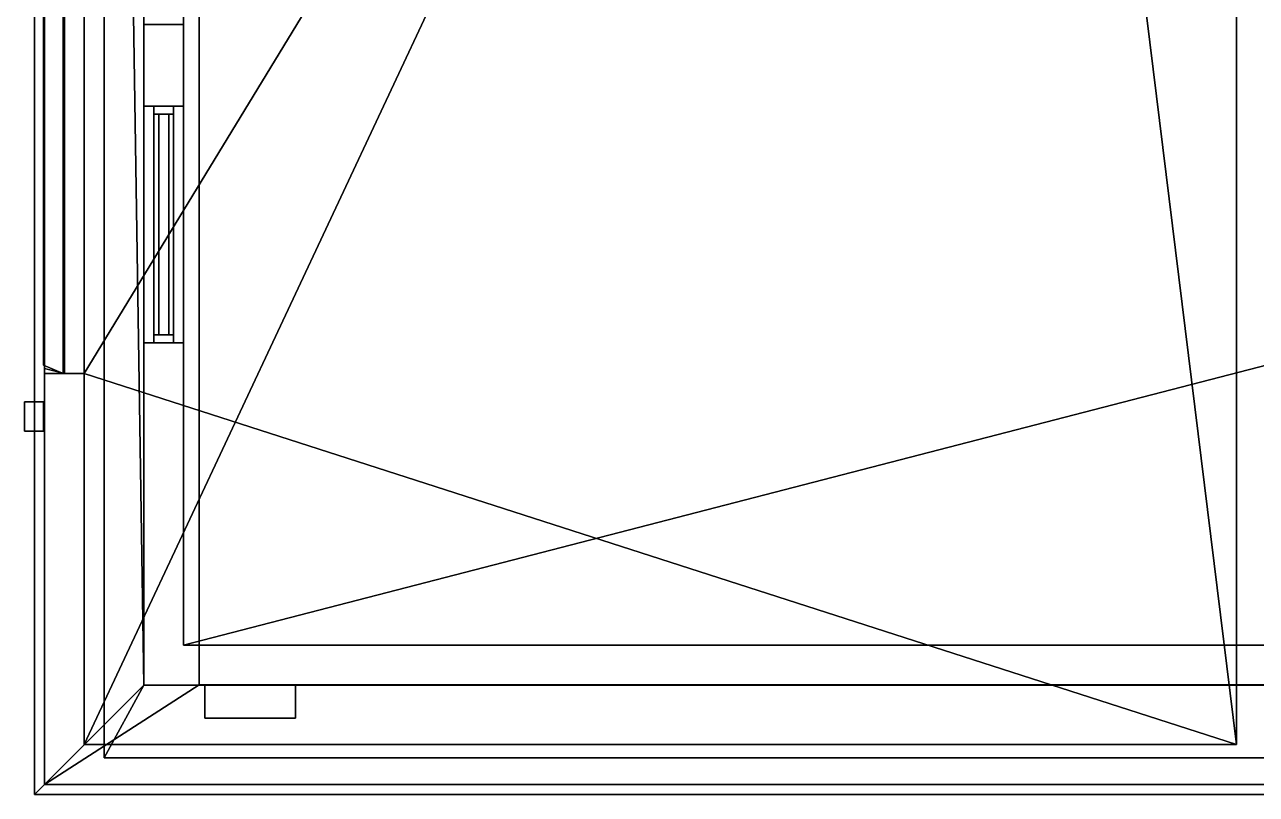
# Model space of a CAD drawing. Extents: x -7.1 to 5.5, y -11 to 12.
# Drawn here: x -7.11 to -0.91, y -11.05 to -7.18 of the extents above; entities that cross this region are included whole.
import ezdxf

# ---------------------------------------------------------------- set-up
doc = ezdxf.new("R2010")
doc.units = 0

msp = doc.modelspace()

# ---------------------------------------------------------------- linework, layer by layer
for points in [[(-6.71, 10.1, 0.0953), (-6.71, 7.2, -0.0047), (-6.71, -10.8667, -0.0047), (-6.71, -10.8667, 0.0953)], [(-6.51, 9.9, 0.0953), (-6.71, 10.1, 0.0953), (-6.71, -10.8667, 0.0953), (-6.51, -10.5, 0.0953)], [(-6.51, -10.5, 3.2953), (-6.76, 5.7, 3.2953), (-6.76, 7.7, 3.2953), (-6.51, 9.9, 3.2953)], [(-6.51, -3.1784, 0.9173), (-6.51, -1.9882, 0.9173), (-6.51, 9.9, 0.0953), (-6.51, -10.5, 0.0953)], [(-6.51, -3.1784, 2.2732), (-6.51, -10.5, 3.2953), (-6.51, 9.9, 3.2953), (-6.51, -1.9882, 2.2732)], [(-7.06, 5.75, 40.7698), (-7.06, -11.05, 40.7698), (-7.06, -11.05, 40.9), (-7.06, 5.75, 40.9)], [(-7.01, -11, 40.7698), (-7.06, -11.05, 40.7698), (-7.06, 5.75, 40.7698), (-7.01, 5.7, 40.7698)], [(-7.01, 5.7, 40.9), (-7.06, 5.75, 40.9), (-7.06, -11.05, 40.9), (-7.01, -11, 40.9)], [(-6.51, -10.5, 3.2953), (-7.01, -11, 3.2953), (-7.01, 5.7, 3.2953), (-6.76, 5.7, 3.2953)], [(-7.01, -11, 3.2953), (-7.01, -11, 3.4953), (-7.01, 5.7, 3.4953), (-7.01, 5.7, 3.2953)], [(-7.01, -11, 41.0262), (-6.2318, -10.4986, 41.0262), (-6.2318, 5.1986, 41.0262), (-7.01, 5.7, 41.0262)], [(-7.01, -11, 39.4953), (-7.01, -11, 41.0262), (-7.01, 5.7, 41.0262), (-7.01, 5.7, 39.4953)], [(-6.2318, -10.4986, 41.4762), (4.6118, -10.4986, 41.4762), (4.6118, 5.1986, 41.4762), (-6.2318, 5.1986, 41.4762)], [(-6.2318, -10.4986, 41.0262), (-6.2318, -10.4986, 41.4762), (-6.2318, 5.1986, 41.4762), (-6.2318, 5.1986, 41.0262)], [(-6.31, -10.3, 3.0953), (-6.31, -7.1784, 2.2732), (-6.31, -5.9882, 2.2732), (-6.31, 0, 3.0953)], [(-6.31, -10.3, 0.0953), (-6.31, 0, 0.0953), (-6.31, -5.9882, 0.9173), (-6.31, -7.1784, 0.9173)], [(-6.31, -10.3, 3.0953), (-6.31, 0, 3.0953), (-0.51, 0, 3.0953), (-0.51, -10.3, 3.0953)], [(-6.31, -10.3, 0.0953), (-0.51, -8.8, 0.0953), (-0.51, -6.8, 0.0953), (-6.31, 0, 0.0953)], [(-6.81, -5.3667, 6.8953), (-1.01, -2.7, 6.8953), (-1.01, -10.8, 6.8953), (-6.81, -8.9333, 6.8953)], [(-6.81, -8.9333, 3.4953), (-3.01, -2.7, 3.4953), (-6.81, -5.3667, 3.4953)], [(-6.81, -10.8, 3.4953), (-3.01, -2.7, 3.4953), (-6.81, -8.9333, 3.4953)], [(-3.01, -2.7, 3.4953), (-6.81, -10.8, 3.4953), (-1.01, -10.8, 3.4953), (-2.01, -2.7, 3.4953)], [(-6.81, -5.3667, 10.4953), (-1.01, -2.7, 10.4953), (-1.01, -10.8, 10.4953), (-6.81, -8.9333, 10.4953)], [(-6.81, -8.9333, 7.0953), (-3.01, -2.7, 7.0953), (-6.81, -5.3667, 7.0953)], [(-6.81, -10.8, 7.0953), (-3.01, -2.7, 7.0953), (-6.81, -8.9333, 7.0953)], [(-3.01, -2.7, 7.0953), (-6.81, -10.8, 7.0953), (-1.01, -10.8, 7.0953), (-2.01, -2.7, 7.0953)], [(-6.81, -5.3667, 14.0953), (-1.01, -2.7, 14.0953), (-1.01, -10.8, 14.0953), (-6.81, -8.9333, 14.0953)], [(-6.81, -8.9333, 10.6953), (-3.01, -2.7, 10.6953), (-6.81, -5.3667, 10.6953)], [(-6.81, -10.8, 10.6953), (-3.01, -2.7, 10.6953), (-6.81, -8.9333, 10.6953)], [(-3.01, -2.7, 10.6953), (-6.81, -10.8, 10.6953), (-1.01, -10.8, 10.6953), (-2.01, -2.7, 10.6953)], [(-6.81, -5.3667, 17.6953), (-1.01, -2.7, 17.6953), (-1.01, -10.8, 17.6953), (-6.81, -8.9333, 17.6953)], [(-6.81, -8.9333, 14.2953), (-3.01, -2.7, 14.2953), (-6.81, -5.3667, 14.2953)], [(-6.81, -10.8, 14.2953), (-3.01, -2.7, 14.2953), (-6.81, -8.9333, 14.2953)], [(-3.01, -2.7, 14.2953), (-6.81, -10.8, 14.2953), (-1.01, -10.8, 14.2953), (-2.01, -2.7, 14.2953)], [(-6.81, -5.3667, 21.2953), (-1.01, -2.7, 21.2953), (-1.01, -10.8, 21.2953), (-6.81, -8.9333, 21.2953)], [(-6.81, -8.9333, 17.8953), (-3.01, -2.7, 17.8953), (-6.81, -5.3667, 17.8953)], [(-6.81, -10.8, 17.8953), (-3.01, -2.7, 17.8953), (-6.81, -8.9333, 17.8953)], [(-3.01, -2.7, 17.8953), (-6.81, -10.8, 17.8953), (-1.01, -10.8, 17.8953), (-2.01, -2.7, 17.8953)], [(-6.81, -5.3667, 24.8953), (-1.01, -2.7, 24.8953), (-1.01, -10.8, 24.8953), (-6.81, -8.9333, 24.8953)], [(-6.81, -8.9333, 21.4953), (-3.01, -2.7, 21.4953), (-6.81, -5.3667, 21.4953)], [(-6.81, -10.8, 21.4953), (-3.01, -2.7, 21.4953), (-6.81, -8.9333, 21.4953)], [(-3.01, -2.7, 21.4953), (-6.81, -10.8, 21.4953), (-1.01, -10.8, 21.4953), (-2.01, -2.7, 21.4953)], [(-6.81, -5.3667, 28.4953), (-1.01, -2.7, 28.4953), (-1.01, -10.8, 28.4953), (-6.81, -8.9333, 28.4953)], [(-6.81, -8.9333, 25.0953), (-3.01, -2.7, 25.0953), (-6.81, -5.3667, 25.0953)], [(-6.81, -10.8, 25.0953), (-3.01, -2.7, 25.0953), (-6.81, -8.9333, 25.0953)], [(-3.01, -2.7, 25.0953), (-6.81, -10.8, 25.0953), (-1.01, -10.8, 25.0953), (-2.01, -2.7, 25.0953)], [(-6.81, -5.3667, 32.0953), (-1.01, -2.7, 32.0953), (-1.01, -10.8, 32.0953), (-6.81, -8.9333, 32.0953)], [(-6.81, -8.9333, 28.6953), (-3.01, -2.7, 28.6953), (-6.81, -5.3667, 28.6953)], [(-6.81, -10.8, 28.6953), (-3.01, -2.7, 28.6953), (-6.81, -8.9333, 28.6953)], [(-3.01, -2.7, 28.6953), (-6.81, -10.8, 28.6953), (-1.01, -10.8, 28.6953), (-2.01, -2.7, 28.6953)], [(-6.81, -5.3667, 35.6953), (-1.01, -2.7, 35.6953), (-1.01, -10.8, 35.6953), (-6.81, -8.9333, 35.6953)], [(-6.81, -8.9333, 32.2953), (-3.01, -2.7, 32.2953), (-6.81, -5.3667, 32.2953)], [(-6.81, -10.8, 32.2953), (-3.01, -2.7, 32.2953), (-6.81, -8.9333, 32.2953)], [(-3.01, -2.7, 32.2953), (-6.81, -10.8, 32.2953), (-1.01, -10.8, 32.2953), (-2.01, -2.7, 32.2953)], [(-6.81, -5.3667, 39.2953), (-1.01, -2.7, 39.2953), (-1.01, -10.8, 39.2953), (-6.81, -8.9333, 39.2953)], [(-6.81, -8.9333, 35.8953), (-3.01, -2.7, 35.8953), (-6.81, -5.3667, 35.8953)], [(-6.81, -10.8, 35.8953), (-3.01, -2.7, 35.8953), (-6.81, -8.9333, 35.8953)], [(-3.01, -2.7, 35.8953), (-6.81, -10.8, 35.8953), (-1.01, -10.8, 35.8953), (-2.01, -2.7, 35.8953)], [(-2.01, -2.7, 3.4953), (-1.01, -10.8, 3.4953), (-1.01, -2.7, 3.4953)], [(-2.01, -2.7, 7.0953), (-1.01, -10.8, 7.0953), (-1.01, -2.7, 7.0953)], [(-2.01, -2.7, 10.6953), (-1.01, -10.8, 10.6953), (-1.01, -2.7, 10.6953)], [(-2.01, -2.7, 14.2953), (-1.01, -10.8, 14.2953), (-1.01, -2.7, 14.2953)], [(-2.01, -2.7, 17.8953), (-1.01, -10.8, 17.8953), (-1.01, -2.7, 17.8953)], [(-2.01, -2.7, 21.4953), (-1.01, -10.8, 21.4953), (-1.01, -2.7, 21.4953)], [(-2.01, -2.7, 25.0953), (-1.01, -10.8, 25.0953), (-1.01, -2.7, 25.0953)], [(-2.01, -2.7, 28.6953), (-1.01, -10.8, 28.6953), (-1.01, -2.7, 28.6953)], [(-2.01, -2.7, 32.2953), (-1.01, -10.8, 32.2953), (-1.01, -2.7, 32.2953)], [(-2.01, -2.7, 35.8953), (-1.01, -10.8, 35.8953), (-1.01, -2.7, 35.8953)], [(-1.01, -10.8, 6.8953), (-1.01, -2.7, 6.8953), (-1.01, -2.7, 3.4953), (-1.01, -10.8, 3.4953)], [(-1.01, -10.8, 10.4953), (-1.01, -2.7, 10.4953), (-1.01, -2.7, 7.0953), (-1.01, -10.8, 7.0953)], [(-1.01, -10.8, 14.0953), (-1.01, -2.7, 14.0953), (-1.01, -2.7, 10.6953), (-1.01, -10.8, 10.6953)], [(-1.01, -10.8, 17.6953), (-1.01, -2.7, 17.6953), (-1.01, -2.7, 14.2953), (-1.01, -10.8, 14.2953)], [(-1.01, -10.8, 21.2953), (-1.01, -2.7, 21.2953), (-1.01, -2.7, 17.8953), (-1.01, -10.8, 17.8953)], [(-1.01, -10.8, 24.8953), (-1.01, -2.7, 24.8953), (-1.01, -2.7, 21.4953), (-1.01, -10.8, 21.4953)], [(-1.01, -10.8, 28.4953), (-1.01, -2.7, 28.4953), (-1.01, -2.7, 25.0953), (-1.01, -10.8, 25.0953)], [(-1.01, -10.8, 32.0953), (-1.01, -2.7, 32.0953), (-1.01, -2.7, 28.6953), (-1.01, -10.8, 28.6953)], [(-1.01, -10.8, 35.6953), (-1.01, -2.7, 35.6953), (-1.01, -2.7, 32.2953), (-1.01, -10.8, 32.2953)], [(-1.01, -10.8, 39.2953), (-1.01, -2.7, 39.2953), (-1.01, -2.7, 35.8953), (-1.01, -10.8, 35.8953)], [(-6.51, -10.5, 0.0953), (-6.51, -5.9882, 0.9173), (-6.51, -3.1784, 0.9173)], [(-6.51, -3.1784, 2.2732), (-6.51, -5.9882, 2.2732), (-6.51, -10.5, 3.2953)], [(-7.0156, -5.4081, 7.0453), (-7.0156, -8.8919, 7.0453), (-6.9156, -8.9333, 7.0953), (-6.9156, -5.3667, 7.0953)], [(-7.0156, -8.8919, 3.4953), (-7.0156, -5.4081, 3.4953), (-6.9156, -5.3667, 3.4953), (-6.9156, -8.9333, 3.4953)], [(-7.0156, -5.4081, 10.6453), (-7.0156, -8.8919, 10.6453), (-6.9156, -8.9333, 10.6953), (-6.9156, -5.3667, 10.6953)], [(-7.0156, -8.8919, 7.0953), (-7.0156, -5.4081, 7.0953), (-6.9156, -5.3667, 7.0953), (-6.9156, -8.9333, 7.0953)], [(-7.0156, -5.4081, 14.2453), (-7.0156, -8.8919, 14.2453), (-6.9156, -8.9333, 14.2953), (-6.9156, -5.3667, 14.2953)], [(-7.0156, -8.8919, 10.6953), (-7.0156, -5.4081, 10.6953), (-6.9156, -5.3667, 10.6953), (-6.9156, -8.9333, 10.6953)], [(-7.0156, -5.4081, 17.8453), (-7.0156, -8.8919, 17.8453), (-6.9156, -8.9333, 17.8953), (-6.9156, -5.3667, 17.8953)], [(-7.0156, -8.8919, 14.2953), (-7.0156, -5.4081, 14.2953), (-6.9156, -5.3667, 14.2953), (-6.9156, -8.9333, 14.2953)], [(-7.0156, -5.4081, 21.4453), (-7.0156, -8.8919, 21.4453), (-6.9156, -8.9333, 21.4953), (-6.9156, -5.3667, 21.4953)], [(-7.0156, -8.8919, 17.8953), (-7.0156, -5.4081, 17.8953), (-6.9156, -5.3667, 17.8953), (-6.9156, -8.9333, 17.8953)], [(-7.0156, -5.4081, 25.0453), (-7.0156, -8.8919, 25.0453), (-6.9156, -8.9333, 25.0953), (-6.9156, -5.3667, 25.0953)], [(-7.0156, -8.8919, 21.4953), (-7.0156, -5.4081, 21.4953), (-6.9156, -5.3667, 21.4953), (-6.9156, -8.9333, 21.4953)], [(-7.0156, -5.4081, 28.6453), (-7.0156, -8.8919, 28.6453), (-6.9156, -8.9333, 28.6953), (-6.9156, -5.3667, 28.6953)], [(-7.0156, -8.8919, 25.0953), (-7.0156, -5.4081, 25.0953), (-6.9156, -5.3667, 25.0953), (-6.9156, -8.9333, 25.0953)], [(-7.0156, -5.4081, 32.2453), (-7.0156, -8.8919, 32.2453), (-6.9156, -8.9333, 32.2953), (-6.9156, -5.3667, 32.2953)], [(-7.0156, -8.8919, 28.6953), (-7.0156, -5.4081, 28.6953), (-6.9156, -5.3667, 28.6953), (-6.9156, -8.9333, 28.6953)], [(-7.0156, -5.4081, 35.8453), (-7.0156, -8.8919, 35.8453), (-6.9156, -8.9333, 35.8953), (-6.9156, -5.3667, 35.8953)], [(-7.0156, -8.8919, 32.2953), (-7.0156, -5.4081, 32.2953), (-6.9156, -5.3667, 32.2953), (-6.9156, -8.9333, 32.2953)], [(-6.91, -8.9333, 39.4956), (-7.01, -8.9333, 39.4956), (-7.01, -5.3667, 39.4956), (-6.91, -5.3667, 39.4956)], [(-7.01, -5.3918, 39.4453), (-7.01, -8.9082, 39.4453), (-6.91, -8.9333, 39.4953), (-6.91, -5.3667, 39.4953)], [(-7.01, -8.9082, 35.9076), (-7.01, -5.3918, 35.9076), (-6.91, -5.3667, 35.8953), (-6.91, -8.9333, 35.8953)], [(-7.01, -8.9082, 35.9076), (-7.01, -8.9082, 39.4453), (-7.01, -5.3918, 39.4453), (-7.01, -5.3918, 35.9076)], [(-6.9156, -8.9333, 3.4953), (-6.9156, -5.3667, 3.4953), (-6.9156, -5.3667, 7.0953), (-6.9156, -8.9333, 7.0953)], [(-6.9156, -8.9333, 7.0953), (-6.9156, -5.3667, 7.0953), (-6.9156, -5.3667, 10.6953), (-6.9156, -8.9333, 10.6953)], [(-6.9156, -8.9333, 10.6953), (-6.9156, -5.3667, 10.6953), (-6.9156, -5.3667, 14.2953), (-6.9156, -8.9333, 14.2953)], [(-6.9156, -8.9333, 14.2953), (-6.9156, -5.3667, 14.2953), (-6.9156, -5.3667, 17.8953), (-6.9156, -8.9333, 17.8953)], [(-6.9156, -8.9333, 17.8953), (-6.9156, -5.3667, 17.8953), (-6.9156, -5.3667, 21.4953), (-6.9156, -8.9333, 21.4953)], [(-6.9156, -8.9333, 21.4953), (-6.9156, -5.3667, 21.4953), (-6.9156, -5.3667, 25.0953), (-6.9156, -8.9333, 25.0953)], [(-6.9156, -8.9333, 25.0953), (-6.9156, -5.3667, 25.0953), (-6.9156, -5.3667, 28.6953), (-6.9156, -8.9333, 28.6953)], [(-6.9156, -8.9333, 28.6953), (-6.9156, -5.3667, 28.6953), (-6.9156, -5.3667, 32.2953), (-6.9156, -8.9333, 32.2953)], [(-6.9156, -8.9333, 32.2953), (-6.9156, -5.3667, 32.2953), (-6.9156, -5.3667, 35.8953), (-6.9156, -8.9333, 35.8953)], [(-6.81, -8.9333, 6.8953), (-6.91, -8.9333, 6.8953), (-6.91, -5.3667, 6.8953), (-6.81, -5.3667, 6.8953)], [(-6.91, -8.9333, 7.0953), (-6.81, -8.9333, 7.0953), (-6.81, -5.3667, 7.0953), (-6.91, -5.3667, 7.0953)], [(-6.91, -5.3667, 6.8953), (-6.91, -8.9333, 6.8953), (-6.91, -8.9333, 7.0953), (-6.91, -5.3667, 7.0953)], [(-6.81, -8.9333, 3.4953), (-6.81, -5.3667, 3.4953), (-6.91, -5.3667, 3.4953), (-6.91, -8.9333, 3.4953)], [(-6.81, -8.9333, 10.4953), (-6.91, -8.9333, 10.4953), (-6.91, -5.3667, 10.4953), (-6.81, -5.3667, 10.4953)], [(-6.91, -8.9333, 10.6953), (-6.81, -8.9333, 10.6953), (-6.81, -5.3667, 10.6953), (-6.91, -5.3667, 10.6953)], [(-6.91, -5.3667, 10.4953), (-6.91, -8.9333, 10.4953), (-6.91, -8.9333, 10.6953), (-6.91, -5.3667, 10.6953)], [(-6.81, -8.9333, 7.0953), (-6.81, -5.3667, 7.0953), (-6.91, -5.3667, 7.0953), (-6.91, -8.9333, 7.0953)], [(-6.81, -8.9333, 14.0953), (-6.91, -8.9333, 14.0953), (-6.91, -5.3667, 14.0953), (-6.81, -5.3667, 14.0953)], [(-6.91, -8.9333, 14.2953), (-6.81, -8.9333, 14.2953), (-6.81, -5.3667, 14.2953), (-6.91, -5.3667, 14.2953)], [(-6.91, -5.3667, 14.0953), (-6.91, -8.9333, 14.0953), (-6.91, -8.9333, 14.2953), (-6.91, -5.3667, 14.2953)], [(-6.81, -8.9333, 10.6953), (-6.81, -5.3667, 10.6953), (-6.91, -5.3667, 10.6953), (-6.91, -8.9333, 10.6953)], [(-6.81, -8.9333, 17.6953), (-6.91, -8.9333, 17.6953), (-6.91, -5.3667, 17.6953), (-6.81, -5.3667, 17.6953)], [(-6.91, -8.9333, 17.8953), (-6.81, -8.9333, 17.8953), (-6.81, -5.3667, 17.8953), (-6.91, -5.3667, 17.8953)], [(-6.91, -5.3667, 17.6953), (-6.91, -8.9333, 17.6953), (-6.91, -8.9333, 17.8953), (-6.91, -5.3667, 17.8953)], [(-6.81, -8.9333, 14.2953), (-6.81, -5.3667, 14.2953), (-6.91, -5.3667, 14.2953), (-6.91, -8.9333, 14.2953)], [(-6.81, -8.9333, 21.2953), (-6.91, -8.9333, 21.2953), (-6.91, -5.3667, 21.2953), (-6.81, -5.3667, 21.2953)], [(-6.91, -8.9333, 21.4953), (-6.81, -8.9333, 21.4953), (-6.81, -5.3667, 21.4953), (-6.91, -5.3667, 21.4953)], [(-6.91, -5.3667, 21.2953), (-6.91, -8.9333, 21.2953), (-6.91, -8.9333, 21.4953), (-6.91, -5.3667, 21.4953)], [(-6.81, -8.9333, 17.8953), (-6.81, -5.3667, 17.8953), (-6.91, -5.3667, 17.8953), (-6.91, -8.9333, 17.8953)], [(-6.81, -8.9333, 24.8953), (-6.91, -8.9333, 24.8953), (-6.91, -5.3667, 24.8953), (-6.81, -5.3667, 24.8953)], [(-6.91, -8.9333, 25.0953), (-6.81, -8.9333, 25.0953), (-6.81, -5.3667, 25.0953), (-6.91, -5.3667, 25.0953)], [(-6.91, -5.3667, 24.8953), (-6.91, -8.9333, 24.8953), (-6.91, -8.9333, 25.0953), (-6.91, -5.3667, 25.0953)], [(-6.81, -8.9333, 21.4953), (-6.81, -5.3667, 21.4953), (-6.91, -5.3667, 21.4953), (-6.91, -8.9333, 21.4953)], [(-6.81, -8.9333, 28.4953), (-6.91, -8.9333, 28.4953), (-6.91, -5.3667, 28.4953), (-6.81, -5.3667, 28.4953)], [(-6.91, -8.9333, 28.6953), (-6.81, -8.9333, 28.6953), (-6.81, -5.3667, 28.6953), (-6.91, -5.3667, 28.6953)], [(-6.91, -5.3667, 28.4953), (-6.91, -8.9333, 28.4953), (-6.91, -8.9333, 28.6953), (-6.91, -5.3667, 28.6953)], [(-6.81, -8.9333, 25.0953), (-6.81, -5.3667, 25.0953), (-6.91, -5.3667, 25.0953), (-6.91, -8.9333, 25.0953)], [(-6.81, -8.9333, 32.0953), (-6.91, -8.9333, 32.0953), (-6.91, -5.3667, 32.0953), (-6.81, -5.3667, 32.0953)], [(-6.91, -8.9333, 32.2953), (-6.81, -8.9333, 32.2953), (-6.81, -5.3667, 32.2953), (-6.91, -5.3667, 32.2953)], [(-6.91, -5.3667, 32.0953), (-6.91, -8.9333, 32.0953), (-6.91, -8.9333, 32.2953), (-6.91, -5.3667, 32.2953)], [(-6.81, -8.9333, 28.6953), (-6.81, -5.3667, 28.6953), (-6.91, -5.3667, 28.6953), (-6.91, -8.9333, 28.6953)], [(-6.81, -8.9333, 35.6953), (-6.91, -8.9333, 35.6953), (-6.91, -5.3667, 35.6953), (-6.81, -5.3667, 35.6953)], [(-6.91, -8.9333, 35.8953), (-6.81, -8.9333, 35.8953), (-6.81, -5.3667, 35.8953), (-6.91, -5.3667, 35.8953)], [(-6.91, -5.3667, 35.6953), (-6.91, -8.9333, 35.6953), (-6.91, -8.9333, 35.8953), (-6.91, -5.3667, 35.8953)], [(-6.81, -8.9333, 32.2953), (-6.81, -5.3667, 32.2953), (-6.91, -5.3667, 32.2953), (-6.91, -8.9333, 32.2953)], [(-6.91, -8.9333, 39.4953), (-6.81, -8.9333, 39.4953), (-6.81, -5.3667, 39.4953), (-6.91, -5.3667, 39.4953)], [(-6.91, -5.3667, 39.2953), (-6.91, -8.9333, 39.2953), (-6.91, -8.9333, 39.4953), (-6.91, -5.3667, 39.4953)], [(-6.81, -8.9333, 39.2953), (-6.91, -8.9333, 39.2953), (-6.91, -5.3667, 39.2953), (-6.81, -5.3667, 39.2953)], [(-6.91, -8.9333, 35.8953), (-6.91, -5.3667, 35.8953), (-6.91, -5.3667, 39.4953), (-6.91, -8.9333, 39.4953)], [(-6.81, -8.9333, 35.8953), (-6.81, -5.3667, 35.8953), (-6.91, -5.3667, 35.8953), (-6.91, -8.9333, 35.8953)], [(-7.0156, -8.8919, 3.4953), (-7.0156, -8.8919, 7.0453), (-7.0156, -5.4081, 7.0453), (-7.0156, -5.4081, 3.4953)], [(-7.0156, -8.8919, 7.0953), (-7.0156, -8.8919, 10.6453), (-7.0156, -5.4081, 10.6453), (-7.0156, -5.4081, 7.0953)], [(-7.0156, -8.8919, 10.6953), (-7.0156, -8.8919, 14.2453), (-7.0156, -5.4081, 14.2453), (-7.0156, -5.4081, 10.6953)], [(-7.0156, -8.8919, 14.2953), (-7.0156, -8.8919, 17.8453), (-7.0156, -5.4081, 17.8453), (-7.0156, -5.4081, 14.2953)], [(-7.0156, -8.8919, 17.8953), (-7.0156, -8.8919, 21.4453), (-7.0156, -5.4081, 21.4453), (-7.0156, -5.4081, 17.8953)], [(-7.0156, -8.8919, 21.4953), (-7.0156, -8.8919, 25.0453), (-7.0156, -5.4081, 25.0453), (-7.0156, -5.4081, 21.4953)], [(-7.0156, -8.8919, 25.0953), (-7.0156, -8.8919, 28.6453), (-7.0156, -5.4081, 28.6453), (-7.0156, -5.4081, 25.0953)], [(-7.0156, -8.8919, 28.6953), (-7.0156, -8.8919, 32.2453), (-7.0156, -5.4081, 32.2453), (-7.0156, -5.4081, 28.6953)], [(-7.0156, -8.8919, 32.2953), (-7.0156, -8.8919, 35.8453), (-7.0156, -5.4081, 35.8453), (-7.0156, -5.4081, 32.2953)], [(-6.51, -10.5, 0.0953), (-6.51, -7.1784, 0.9173), (-6.51, -5.9882, 0.9173)], [(-6.51, -10.5, 3.2953), (-6.51, -5.9882, 2.2732), (-6.51, -7.1784, 2.2732)], [(-6.51, -7.1784, 2.2732), (-6.51, -5.9882, 2.2732), (-6.31, -5.9882, 2.2732), (-6.31, -7.1784, 2.2732)], [(-6.51, -5.9882, 0.9173), (-6.51, -7.1784, 0.9173), (-6.31, -7.1784, 0.9173), (-6.31, -5.9882, 0.9173)], [(-6.51, -10.5, 0.0953), (-6.51, -7.5882, 0.9173), (-6.51, -7.1784, 0.9173)], [(-6.51, -10.5, 3.2953), (-6.51, -7.1784, 2.2732), (-6.51, -7.5882, 2.2732)], [(-6.51, -7.5882, 2.2732), (-6.51, -7.1784, 2.2732), (-6.51, -7.1784, 0.9173), (-6.51, -7.5882, 0.9173)], [(-6.51, -7.1784, 0.9173), (-6.51, -7.1784, 2.2732), (-6.31, -7.1784, 2.2732), (-6.31, -7.1784, 0.9173)], [(-6.31, -10.3, 3.0953), (-6.31, -7.5882, 2.2732), (-6.31, -7.1784, 2.2732)], [(-6.31, -10.3, 0.0953), (-6.31, -7.1784, 0.9173), (-6.31, -7.5882, 0.9173)], [(-6.31, -7.5882, 2.2732), (-6.31, -7.5882, 0.9173), (-6.31, -7.1784, 0.9173), (-6.31, -7.1784, 2.2732)], [(-6.51, -10.5, 0.0953), (-6.51, -8.7784, 0.9173), (-6.51, -7.5882, 0.9173)], [(-6.51, -10.5, 3.2953), (-6.51, -7.5882, 2.2732), (-6.51, -8.7784, 2.2732)], [(-6.51, -7.5882, 0.9173), (-6.51, -8.7784, 0.9173), (-6.31, -8.7784, 0.9173), (-6.31, -7.5882, 0.9173)], [(-6.51, -8.7784, 2.2732), (-6.51, -7.5882, 2.2732), (-6.31, -7.5882, 2.2732), (-6.31, -8.7784, 2.2732)], [(-6.51, -7.5882, 0.9173), (-6.31, -7.5882, 0.9173), (-6.31, -7.5882, 2.2732), (-6.51, -7.5882, 2.2732)], [(-6.46, -8.7784, 0.9173), (-6.46, -8.7384, 0.9573), (-6.46, -7.6282, 0.9573), (-6.46, -7.5882, 0.9173)], [(-6.46, -7.5882, 2.2732), (-6.46, -7.6282, 2.2332), (-6.46, -8.7384, 2.2332), (-6.46, -8.7784, 2.2732)], [(-6.46, -7.5882, 0.9173), (-6.46, -7.6282, 0.9573), (-6.46, -7.6282, 2.2332), (-6.46, -7.5882, 2.2732)], [(-6.36, -7.5882, 2.2732), (-6.36, -7.6282, 2.2332), (-6.36, -7.6282, 0.9573), (-6.36, -7.5882, 0.9173)], [(-6.36, -8.7784, 2.2732), (-6.36, -8.7384, 2.2332), (-6.36, -7.6282, 2.2332), (-6.36, -7.5882, 2.2732)], [(-6.36, -7.5882, 0.9173), (-6.36, -7.6282, 0.9573), (-6.36, -8.7384, 0.9573), (-6.36, -8.7784, 0.9173)], [(-6.31, -10.3, 0.0953), (-6.31, -7.5882, 0.9173), (-6.31, -8.7784, 0.9173)], [(-6.31, -10.3, 3.0953), (-6.31, -8.7784, 2.2732), (-6.31, -7.5882, 2.2732)], [(-6.46, -7.6282, 0.9573), (-6.46, -8.7384, 0.9573), (-6.36, -8.7384, 0.9573), (-6.36, -7.6282, 0.9573)], [(-6.46, -8.7384, 2.2332), (-6.46, -7.6282, 2.2332), (-6.36, -7.6282, 2.2332), (-6.36, -8.7384, 2.2332)], [(-6.46, -7.6282, 0.9573), (-6.36, -7.6282, 0.9573), (-6.36, -7.6282, 2.2332), (-6.46, -7.6282, 2.2332)], [(-6.435, -7.6282, 2.2332), (-6.435, -7.6282, 0.9573), (-6.435, -8.7384, 0.9573), (-6.435, -8.7384, 2.2332)], [(-6.435, -7.6282, 0.9573), (-6.385, -7.6282, 0.9573), (-6.385, -8.7384, 0.9573), (-6.435, -8.7384, 0.9573)], [(-6.435, -8.7384, 2.2332), (-6.385, -8.7384, 2.2332), (-6.385, -7.6282, 2.2332), (-6.435, -7.6282, 2.2332)], [(-6.435, -7.6282, 0.9573), (-6.435, -7.6282, 2.2332), (-6.385, -7.6282, 2.2332), (-6.385, -7.6282, 0.9573)], [(-6.385, -8.7384, 0.9573), (-6.385, -7.6282, 0.9573), (-6.385, -7.6282, 2.2332), (-6.385, -8.7384, 2.2332)], [(-6.46, -8.7784, 2.2732), (-6.46, -8.7384, 2.2332), (-6.46, -8.7384, 0.9573), (-6.46, -8.7784, 0.9173)], [(-6.46, -8.7384, 0.9573), (-6.46, -8.7384, 2.2332), (-6.36, -8.7384, 2.2332), (-6.36, -8.7384, 0.9573)], [(-6.435, -8.7384, 0.9573), (-6.385, -8.7384, 0.9573), (-6.385, -8.7384, 2.2332), (-6.435, -8.7384, 2.2332)], [(-6.36, -8.7784, 0.9173), (-6.36, -8.7384, 0.9573), (-6.36, -8.7384, 2.2332), (-6.36, -8.7784, 2.2732)], [(-6.51, -10.5, 0.0953), (-6.51, -10.5, 3.2953), (-6.51, -8.7784, 2.2732), (-6.51, -8.7784, 0.9173)], [(-6.51, -8.7784, 0.9173), (-6.51, -8.7784, 2.2732), (-6.31, -8.7784, 2.2732), (-6.31, -8.7784, 0.9173)], [(-6.31, -10.3, 0.0953), (-6.31, -8.7784, 0.9173), (-6.31, -8.7784, 2.2732), (-6.31, -10.3, 3.0953)], [(-6.31, -10.3, 0.0953), (-0.51, -10.3, 0.0953), (-0.51, -8.8, 0.0953)], [(-7.0156, -8.8919, 7.0453), (-7.0156, -8.8919, 3.4953), (-6.9156, -8.9333, 3.4953), (-6.9156, -8.9333, 7.0953)], [(-7.0156, -8.8919, 10.6453), (-7.0156, -8.8919, 7.0953), (-6.9156, -8.9333, 7.0953), (-6.9156, -8.9333, 10.6953)], [(-7.0156, -8.8919, 14.2453), (-7.0156, -8.8919, 10.6953), (-6.9156, -8.9333, 10.6953), (-6.9156, -8.9333, 14.2953)], [(-7.0156, -8.8919, 17.8453), (-7.0156, -8.8919, 14.2953), (-6.9156, -8.9333, 14.2953), (-6.9156, -8.9333, 17.8953)], [(-7.0156, -8.8919, 21.4453), (-7.0156, -8.8919, 17.8953), (-6.9156, -8.9333, 17.8953), (-6.9156, -8.9333, 21.4953)], [(-7.0156, -8.8919, 25.0453), (-7.0156, -8.8919, 21.4953), (-6.9156, -8.9333, 21.4953), (-6.9156, -8.9333, 25.0953)], [(-7.0156, -8.8919, 28.6453), (-7.0156, -8.8919, 25.0953), (-6.9156, -8.9333, 25.0953), (-6.9156, -8.9333, 28.6953)], [(-7.0156, -8.8919, 32.2453), (-7.0156, -8.8919, 28.6953), (-6.9156, -8.9333, 28.6953), (-6.9156, -8.9333, 32.2953)], [(-7.0156, -8.8919, 35.8453), (-7.0156, -8.8919, 32.2953), (-6.9156, -8.9333, 32.2953), (-6.9156, -8.9333, 35.8953)], [(-7.01, -8.9082, 39.4453), (-7.01, -8.9082, 35.9076), (-6.91, -8.9333, 35.8953), (-6.91, -8.9333, 39.4953)], [(-7.01, -8.9333, 3.4953), (-7.01, -11, 3.4953), (-7.01, -11, 7.0953), (-7.01, -8.9333, 7.0953)], [(-6.81, -8.9333, 3.4953), (-6.91, -8.9333, 3.4953), (-7.01, -8.9333, 3.4953)], [(-6.81, -8.9333, 3.4953), (-7.01, -8.9333, 3.4953), (-6.91, -8.9333, 6.8953)], [(-7.01, -8.9333, 3.4953), (-7.01, -8.9333, 7.0953), (-6.91, -8.9333, 7.0953), (-6.91, -8.9333, 6.8953)], [(-7.01, -8.9333, 7.0953), (-7.01, -11, 7.0953), (-7.01, -11, 10.6953), (-7.01, -8.9333, 10.6953)], [(-6.91, -8.9333, 7.0953), (-7.01, -8.9333, 7.0953), (-6.91, -8.9333, 10.4953)], [(-7.01, -8.9333, 7.0953), (-7.01, -8.9333, 10.6953), (-6.91, -8.9333, 10.6953), (-6.91, -8.9333, 10.4953)], [(-7.01, -8.9333, 10.6953), (-7.01, -11, 10.6953), (-7.01, -11, 14.2953), (-7.01, -8.9333, 14.2953)], [(-6.91, -8.9333, 10.6953), (-7.01, -8.9333, 10.6953), (-6.91, -8.9333, 14.0953)], [(-7.01, -8.9333, 10.6953), (-7.01, -8.9333, 14.2953), (-6.91, -8.9333, 14.2953), (-6.91, -8.9333, 14.0953)], [(-7.01, -8.9333, 14.2953), (-7.01, -11, 14.2953), (-7.01, -11, 17.8953), (-7.01, -8.9333, 17.8953)], [(-6.81, -8.9333, 14.2953), (-6.91, -8.9333, 14.2953), (-7.01, -8.9333, 14.2953)], [(-6.81, -8.9333, 14.2953), (-7.01, -8.9333, 14.2953), (-6.91, -8.9333, 17.6953)], [(-7.01, -8.9333, 14.2953), (-7.01, -8.9333, 17.8953), (-6.91, -8.9333, 17.8953), (-6.91, -8.9333, 17.6953)], [(-7.01, -8.9333, 17.8953), (-7.01, -11, 17.8953), (-7.01, -11, 21.4953), (-7.01, -8.9333, 21.4953)], [(-6.81, -8.9333, 17.8953), (-6.91, -8.9333, 17.8953), (-7.01, -8.9333, 17.8953)], [(-6.81, -8.9333, 17.8953), (-7.01, -8.9333, 17.8953), (-6.91, -8.9333, 21.2953)], [(-7.01, -8.9333, 17.8953), (-7.01, -8.9333, 21.4953), (-6.91, -8.9333, 21.4953), (-6.91, -8.9333, 21.2953)], [(-7.01, -8.9333, 21.4953), (-7.01, -11, 21.4953), (-7.01, -11, 25.0953), (-7.01, -8.9333, 25.0953)], [(-6.81, -8.9333, 21.4953), (-6.91, -8.9333, 21.4953), (-7.01, -8.9333, 21.4953)], [(-6.81, -8.9333, 21.4953), (-7.01, -8.9333, 21.4953), (-6.91, -8.9333, 24.8953)], [(-7.01, -8.9333, 21.4953), (-7.01, -8.9333, 25.0953), (-6.91, -8.9333, 25.0953), (-6.91, -8.9333, 24.8953)], [(-7.01, -8.9333, 25.0953), (-7.01, -11, 25.0953), (-7.01, -11, 28.6953), (-7.01, -8.9333, 28.6953)], [(-6.91, -8.9333, 25.0953), (-7.01, -8.9333, 25.0953), (-6.91, -8.9333, 28.4953)], [(-7.01, -8.9333, 25.0953), (-7.01, -8.9333, 28.6953), (-6.91, -8.9333, 28.6953), (-6.91, -8.9333, 28.4953)], [(-7.01, -8.9333, 28.6953), (-7.01, -11, 28.6953), (-7.01, -11, 32.2953), (-7.01, -8.9333, 32.2953)], [(-6.91, -8.9333, 28.6953), (-7.01, -8.9333, 28.6953), (-6.91, -8.9333, 32.0953)], [(-7.01, -8.9333, 28.6953), (-7.01, -8.9333, 32.2953), (-6.91, -8.9333, 32.2953), (-6.91, -8.9333, 32.0953)], [(-7.01, -8.9333, 32.2953), (-7.01, -11, 32.2953), (-7.01, -11, 35.8953), (-7.01, -8.9333, 35.8953)], [(-6.91, -8.9333, 32.2953), (-7.01, -8.9333, 32.2953), (-6.91, -8.9333, 35.6953)], [(-7.01, -8.9333, 32.2953), (-7.01, -8.9333, 35.8953), (-6.91, -8.9333, 35.8953), (-6.91, -8.9333, 35.6953)], [(-7.01, -8.9333, 35.8953), (-7.01, -11, 35.8953), (-7.01, -11, 39.4953), (-7.01, -8.9333, 39.4953)], [(-6.91, -8.9333, 35.8953), (-7.01, -8.9333, 35.8953), (-6.91, -8.9333, 39.2953)], [(-7.01, -8.9333, 35.8953), (-7.01, -8.9333, 39.4953), (-6.91, -8.9333, 39.4953), (-6.91, -8.9333, 39.2953)], [(-6.91, -8.9333, 6.8953), (-6.81, -8.9333, 6.8953), (-6.81, -8.9333, 3.4953)], [(-6.91, -8.9333, 10.4953), (-6.81, -8.9333, 10.4953), (-6.81, -8.9333, 7.0953)], [(-6.81, -8.9333, 7.0953), (-6.91, -8.9333, 7.0953), (-6.91, -8.9333, 10.4953)], [(-6.91, -8.9333, 14.0953), (-6.81, -8.9333, 14.0953), (-6.81, -8.9333, 10.6953)], [(-6.81, -8.9333, 10.6953), (-6.91, -8.9333, 10.6953), (-6.91, -8.9333, 14.0953)], [(-6.91, -8.9333, 17.6953), (-6.81, -8.9333, 17.6953), (-6.81, -8.9333, 14.2953)], [(-6.91, -8.9333, 21.2953), (-6.81, -8.9333, 21.2953), (-6.81, -8.9333, 17.8953)], [(-6.91, -8.9333, 24.8953), (-6.81, -8.9333, 24.8953), (-6.81, -8.9333, 21.4953)], [(-6.91, -8.9333, 28.4953), (-6.81, -8.9333, 28.4953), (-6.81, -8.9333, 25.0953)], [(-6.81, -8.9333, 25.0953), (-6.91, -8.9333, 25.0953), (-6.91, -8.9333, 28.4953)], [(-6.91, -8.9333, 32.0953), (-6.81, -8.9333, 32.0953), (-6.81, -8.9333, 28.6953)], [(-6.81, -8.9333, 28.6953), (-6.91, -8.9333, 28.6953), (-6.91, -8.9333, 32.0953)], [(-6.91, -8.9333, 35.6953), (-6.81, -8.9333, 35.6953), (-6.81, -8.9333, 32.2953)], [(-6.81, -8.9333, 32.2953), (-6.91, -8.9333, 32.2953), (-6.91, -8.9333, 35.6953)], [(-6.91, -8.9333, 39.2953), (-6.81, -8.9333, 39.2953), (-6.81, -8.9333, 35.8953)], [(-6.81, -8.9333, 35.8953), (-6.91, -8.9333, 35.8953), (-6.91, -8.9333, 39.2953)], [(-6.81, -8.9333, 6.8953), (-1.01, -10.8, 6.8953), (-6.81, -10.8, 6.8953)], [(-6.81, -10.8, 6.8953), (-6.81, -10.8, 3.4953), (-6.81, -8.9333, 3.4953), (-6.81, -8.9333, 6.8953)], [(-6.81, -8.9333, 10.4953), (-1.01, -10.8, 10.4953), (-6.81, -10.8, 10.4953)], [(-6.81, -10.8, 10.4953), (-6.81, -10.8, 7.0953), (-6.81, -8.9333, 7.0953), (-6.81, -8.9333, 10.4953)], [(-6.81, -8.9333, 14.0953), (-1.01, -10.8, 14.0953), (-6.81, -10.8, 14.0953)], [(-6.81, -10.8, 14.0953), (-6.81, -10.8, 10.6953), (-6.81, -8.9333, 10.6953), (-6.81, -8.9333, 14.0953)], [(-6.81, -8.9333, 17.6953), (-1.01, -10.8, 17.6953), (-6.81, -10.8, 17.6953)], [(-6.81, -10.8, 17.6953), (-6.81, -10.8, 14.2953), (-6.81, -8.9333, 14.2953), (-6.81, -8.9333, 17.6953)], [(-6.81, -8.9333, 21.2953), (-1.01, -10.8, 21.2953), (-6.81, -10.8, 21.2953)], [(-6.81, -10.8, 21.2953), (-6.81, -10.8, 17.8953), (-6.81, -8.9333, 17.8953), (-6.81, -8.9333, 21.2953)], [(-6.81, -8.9333, 24.8953), (-1.01, -10.8, 24.8953), (-6.81, -10.8, 24.8953)], [(-6.81, -10.8, 24.8953), (-6.81, -10.8, 21.4953), (-6.81, -8.9333, 21.4953), (-6.81, -8.9333, 24.8953)], [(-6.81, -8.9333, 28.4953), (-1.01, -10.8, 28.4953), (-6.81, -10.8, 28.4953)], [(-6.81, -10.8, 28.4953), (-6.81, -10.8, 25.0953), (-6.81, -8.9333, 25.0953), (-6.81, -8.9333, 28.4953)], [(-6.81, -8.9333, 32.0953), (-1.01, -10.8, 32.0953), (-6.81, -10.8, 32.0953)], [(-6.81, -10.8, 32.0953), (-6.81, -10.8, 28.6953), (-6.81, -8.9333, 28.6953), (-6.81, -8.9333, 32.0953)], [(-6.81, -8.9333, 35.6953), (-1.01, -10.8, 35.6953), (-6.81, -10.8, 35.6953)], [(-6.81, -10.8, 35.6953), (-6.81, -10.8, 32.2953), (-6.81, -8.9333, 32.2953), (-6.81, -8.9333, 35.6953)], [(-6.81, -8.9333, 39.2953), (-1.01, -10.8, 39.2953), (-6.81, -10.8, 39.2953)], [(-6.81, -10.8, 39.2953), (-6.81, -10.8, 35.8953), (-6.81, -8.9333, 35.8953), (-6.81, -8.9333, 39.2953)], [(-7.11, -9.0752, 6.9898), (-7.11, -9.0752, 3.6008), (-7.11, -9.2237, 3.6008), (-7.11, -9.2237, 6.9898)], [(-7.0152, -9.0752, 3.4953), (-7.11, -9.0752, 3.6008), (-7.11, -9.0752, 6.9898), (-7.0152, -9.0752, 7.0953)], [(-7.0152, -9.2237, 3.4953), (-7.11, -9.2237, 3.6008), (-7.11, -9.0752, 3.6008), (-7.0152, -9.0752, 3.4953)], [(-7.0152, -9.0752, 7.0953), (-7.11, -9.0752, 6.9898), (-7.11, -9.2237, 6.9898), (-7.0152, -9.2237, 7.0953)], [(-7.11, -9.0752, 10.5898), (-7.11, -9.0752, 7.2008), (-7.11, -9.2237, 7.2008), (-7.11, -9.2237, 10.5898)], [(-7.0152, -9.0752, 7.0953), (-7.11, -9.0752, 7.2008), (-7.11, -9.0752, 10.5898), (-7.0152, -9.0752, 10.6953)], [(-7.0152, -9.2237, 7.0953), (-7.11, -9.2237, 7.2008), (-7.11, -9.0752, 7.2008), (-7.0152, -9.0752, 7.0953)], [(-7.0152, -9.0752, 10.6953), (-7.11, -9.0752, 10.5898), (-7.11, -9.2237, 10.5898), (-7.0152, -9.2237, 10.6953)], [(-7.11, -9.0752, 14.1898), (-7.11, -9.0752, 10.8008), (-7.11, -9.2237, 10.8008), (-7.11, -9.2237, 14.1898)], [(-7.0152, -9.0752, 10.6953), (-7.11, -9.0752, 10.8008), (-7.11, -9.0752, 14.1898), (-7.0152, -9.0752, 14.2953)], [(-7.0152, -9.2237, 10.6953), (-7.11, -9.2237, 10.8008), (-7.11, -9.0752, 10.8008), (-7.0152, -9.0752, 10.6953)], [(-7.0152, -9.0752, 14.2953), (-7.11, -9.0752, 14.1898), (-7.11, -9.2237, 14.1898), (-7.0152, -9.2237, 14.2953)], [(-7.11, -9.0752, 17.7898), (-7.11, -9.0752, 14.4008), (-7.11, -9.2237, 14.4008), (-7.11, -9.2237, 17.7898)], [(-7.0152, -9.0752, 14.2953), (-7.11, -9.0752, 14.4008), (-7.11, -9.0752, 17.7898), (-7.0152, -9.0752, 17.8953)], [(-7.0152, -9.2237, 14.2953), (-7.11, -9.2237, 14.4008), (-7.11, -9.0752, 14.4008), (-7.0152, -9.0752, 14.2953)], [(-7.0152, -9.0752, 17.8953), (-7.11, -9.0752, 17.7898), (-7.11, -9.2237, 17.7898), (-7.0152, -9.2237, 17.8953)], [(-7.11, -9.0752, 21.3898), (-7.11, -9.0752, 18.0008), (-7.11, -9.2237, 18.0008), (-7.11, -9.2237, 21.3898)], [(-7.0152, -9.0752, 17.8953), (-7.11, -9.0752, 18.0008), (-7.11, -9.0752, 21.3898), (-7.0152, -9.0752, 21.4953)], [(-7.0152, -9.2237, 17.8953), (-7.11, -9.2237, 18.0008), (-7.11, -9.0752, 18.0008), (-7.0152, -9.0752, 17.8953)], [(-7.0152, -9.0752, 21.4953), (-7.11, -9.0752, 21.3898), (-7.11, -9.2237, 21.3898), (-7.0152, -9.2237, 21.4953)], [(-7.11, -9.0752, 24.9898), (-7.11, -9.0752, 21.6008), (-7.11, -9.2237, 21.6008), (-7.11, -9.2237, 24.9898)], [(-7.0152, -9.0752, 21.4953), (-7.11, -9.0752, 21.6008), (-7.11, -9.0752, 24.9898), (-7.0152, -9.0752, 25.0953)], [(-7.0152, -9.2237, 21.4953), (-7.11, -9.2237, 21.6008), (-7.11, -9.0752, 21.6008), (-7.0152, -9.0752, 21.4953)], [(-7.0152, -9.0752, 25.0953), (-7.11, -9.0752, 24.9898), (-7.11, -9.2237, 24.9898), (-7.0152, -9.2237, 25.0953)], [(-7.11, -9.0752, 28.5898), (-7.11, -9.0752, 25.2008), (-7.11, -9.2237, 25.2008), (-7.11, -9.2237, 28.5898)], [(-7.0152, -9.0752, 25.0953), (-7.11, -9.0752, 25.2008), (-7.11, -9.0752, 28.5898), (-7.0152, -9.0752, 28.6953)], [(-7.0152, -9.2237, 25.0953), (-7.11, -9.2237, 25.2008), (-7.11, -9.0752, 25.2008), (-7.0152, -9.0752, 25.0953)], [(-7.0152, -9.0752, 28.6953), (-7.11, -9.0752, 28.5898), (-7.11, -9.2237, 28.5898), (-7.0152, -9.2237, 28.6953)], [(-7.11, -9.0752, 32.1898), (-7.11, -9.0752, 28.8008), (-7.11, -9.2237, 28.8008), (-7.11, -9.2237, 32.1898)], [(-7.0152, -9.0752, 28.6953), (-7.11, -9.0752, 28.8008), (-7.11, -9.0752, 32.1898), (-7.0152, -9.0752, 32.2953)], [(-7.0152, -9.2237, 28.6953), (-7.11, -9.2237, 28.8008), (-7.11, -9.0752, 28.8008), (-7.0152, -9.0752, 28.6953)], [(-7.0152, -9.0752, 32.2953), (-7.11, -9.0752, 32.1898), (-7.11, -9.2237, 32.1898), (-7.0152, -9.2237, 32.2953)], [(-7.11, -9.0752, 35.7898), (-7.11, -9.0752, 32.4008), (-7.11, -9.2237, 32.4008), (-7.11, -9.2237, 35.7898)], [(-7.0152, -9.0752, 32.2953), (-7.11, -9.0752, 32.4008), (-7.11, -9.0752, 35.7898), (-7.0152, -9.0752, 35.8953)], [(-7.0152, -9.2237, 32.2953), (-7.11, -9.2237, 32.4008), (-7.11, -9.0752, 32.4008), (-7.0152, -9.0752, 32.2953)], [(-7.0152, -9.0752, 35.8953), (-7.11, -9.0752, 35.7898), (-7.11, -9.2237, 35.7898), (-7.0152, -9.2237, 35.8953)], [(-7.11, -9.0752, 39.3898), (-7.11, -9.0752, 36.0008), (-7.11, -9.2237, 36.0008), (-7.11, -9.2237, 39.3898)], [(-7.0152, -9.0752, 35.8953), (-7.11, -9.0752, 36.0008), (-7.11, -9.0752, 39.3898), (-7.0152, -9.0752, 39.4953)], [(-7.0152, -9.2237, 35.8953), (-7.11, -9.2237, 36.0008), (-7.11, -9.0752, 36.0008), (-7.0152, -9.0752, 35.8953)], [(-7.0152, -9.0752, 39.4953), (-7.11, -9.0752, 39.3898), (-7.11, -9.2237, 39.3898), (-7.0152, -9.2237, 39.4953)], [(-7.0152, -9.2237, 7.0953), (-7.11, -9.2237, 6.9898), (-7.11, -9.2237, 3.6008), (-7.0152, -9.2237, 3.4953)], [(-7.0152, -9.2237, 10.6953), (-7.11, -9.2237, 10.5898), (-7.11, -9.2237, 7.2008), (-7.0152, -9.2237, 7.0953)], [(-7.0152, -9.2237, 14.2953), (-7.11, -9.2237, 14.1898), (-7.11, -9.2237, 10.8008), (-7.0152, -9.2237, 10.6953)], [(-7.0152, -9.2237, 17.8953), (-7.11, -9.2237, 17.7898), (-7.11, -9.2237, 14.4008), (-7.0152, -9.2237, 14.2953)], [(-7.0152, -9.2237, 21.4953), (-7.11, -9.2237, 21.3898), (-7.11, -9.2237, 18.0008), (-7.0152, -9.2237, 17.8953)], [(-7.0152, -9.2237, 25.0953), (-7.11, -9.2237, 24.9898), (-7.11, -9.2237, 21.6008), (-7.0152, -9.2237, 21.4953)], [(-7.0152, -9.2237, 28.6953), (-7.11, -9.2237, 28.5898), (-7.11, -9.2237, 25.2008), (-7.0152, -9.2237, 25.0953)], [(-7.0152, -9.2237, 32.2953), (-7.11, -9.2237, 32.1898), (-7.11, -9.2237, 28.8008), (-7.0152, -9.2237, 28.6953)], [(-7.0152, -9.2237, 35.8953), (-7.11, -9.2237, 35.7898), (-7.11, -9.2237, 32.4008), (-7.0152, -9.2237, 32.2953)], [(-7.0152, -9.2237, 39.4953), (-7.11, -9.2237, 39.3898), (-7.11, -9.2237, 36.0008), (-7.0152, -9.2237, 35.8953)], [(-6.31, -10.3, 0.0953), (-6.31, -10.3, 3.0953), (-0.51, -10.3, 3.0953), (-0.51, -10.3, 0.0953)], [(-7.01, -11, 41.0262), (5.39, -11, 41.0262), (4.6118, -10.4986, 41.0262), (-6.2318, -10.4986, 41.0262)], [(-6.51, -10.5, 3.2953), (4.89, -10.5, 3.2953), (5.39, -11, 3.2953), (-7.01, -11, 3.2953)], [(-6.51, -10.5, 0.0953), (-6.71, -10.8667, 0.0953), (5.09, -10.8667, 0.0953), (4.89, -10.5, 0.0953)], [(-6.51, -10.5, 0.0953), (4.89, -10.5, 0.0953), (4.89, -10.5, 3.2953), (-6.51, -10.5, 3.2953)], [(4.6118, -10.4986, 41.0262), (4.6118, -10.4986, 41.4762), (-6.2318, -10.4986, 41.4762), (-6.2318, -10.4986, 41.0262)], [(-6.2032, -10.5, 0.0953), (-6.2032, -10.6667, 0.0953), (-6.2032, -10.6667, 3.2953), (-6.2032, -10.5, 3.2953)], [(-5.7472, -10.5, 3.2953), (-5.7472, -10.6667, 3.2953), (-5.7472, -10.6667, 0.0953), (-5.7472, -10.5, 0.0953)], [(-5.7472, -10.6667, 3.2953), (-6.2032, -10.6667, 3.2953), (-6.2032, -10.6667, 0.0953), (-5.7472, -10.6667, 0.0953)], [(-1.01, -10.8, 6.8953), (-1.01, -10.8, 3.4953), (-6.81, -10.8, 3.4953), (-6.81, -10.8, 6.8953)], [(-1.01, -10.8, 10.4953), (-1.01, -10.8, 7.0953), (-6.81, -10.8, 7.0953), (-6.81, -10.8, 10.4953)], [(-1.01, -10.8, 14.0953), (-1.01, -10.8, 10.6953), (-6.81, -10.8, 10.6953), (-6.81, -10.8, 14.0953)], [(-1.01, -10.8, 17.6953), (-1.01, -10.8, 14.2953), (-6.81, -10.8, 14.2953), (-6.81, -10.8, 17.6953)], [(-1.01, -10.8, 21.2953), (-1.01, -10.8, 17.8953), (-6.81, -10.8, 17.8953), (-6.81, -10.8, 21.2953)], [(-1.01, -10.8, 24.8953), (-1.01, -10.8, 21.4953), (-6.81, -10.8, 21.4953), (-6.81, -10.8, 24.8953)], [(-1.01, -10.8, 28.4953), (-1.01, -10.8, 25.0953), (-6.81, -10.8, 25.0953), (-6.81, -10.8, 28.4953)], [(-1.01, -10.8, 32.0953), (-1.01, -10.8, 28.6953), (-6.81, -10.8, 28.6953), (-6.81, -10.8, 32.0953)], [(-1.01, -10.8, 35.6953), (-1.01, -10.8, 32.2953), (-6.81, -10.8, 32.2953), (-6.81, -10.8, 35.6953)], [(-1.01, -10.8, 39.2953), (-1.01, -10.8, 35.8953), (-6.81, -10.8, 35.8953), (-6.81, -10.8, 39.2953)], [(-6.71, -10.8667, 0.0953), (-6.71, -10.8667, -0.0047), (5.09, -10.8667, -0.0047), (5.09, -10.8667, 0.0953)], [(5.39, -11, 40.7698), (5.44, -11.05, 40.7698), (-7.06, -11.05, 40.7698), (-7.01, -11, 40.7698)], [(-7.01, -11, 40.9), (-7.06, -11.05, 40.9), (5.44, -11.05, 40.9), (5.39, -11, 40.9)], [(-7.01, -11, 3.4953), (5.39, -11, 3.4953), (5.39, -11, 7.0953), (-7.01, -11, 7.0953)], [(-7.01, -11, 7.0953), (5.39, -11, 7.0953), (5.39, -11, 10.6953), (-7.01, -11, 10.6953)], [(-7.01, -11, 10.6953), (5.39, -11, 10.6953), (5.39, -11, 14.2953), (-7.01, -11, 14.2953)], [(-7.01, -11, 14.2953), (5.39, -11, 14.2953), (5.39, -11, 17.8953), (-7.01, -11, 17.8953)], [(-7.01, -11, 17.8953), (5.39, -11, 17.8953), (5.39, -11, 21.4953), (-7.01, -11, 21.4953)], [(-7.01, -11, 21.4953), (5.39, -11, 21.4953), (5.39, -11, 25.0953), (-7.01, -11, 25.0953)], [(-7.01, -11, 25.0953), (5.39, -11, 25.0953), (5.39, -11, 28.6953), (-7.01, -11, 28.6953)], [(-7.01, -11, 28.6953), (5.39, -11, 28.6953), (5.39, -11, 32.2953), (-7.01, -11, 32.2953)], [(-7.01, -11, 32.2953), (5.39, -11, 32.2953), (5.39, -11, 35.8953), (-7.01, -11, 35.8953)], [(5.39, -11, 3.2953), (5.39, -11, 3.4953), (-7.01, -11, 3.4953), (-7.01, -11, 3.2953)], [(-7.01, -11, 35.8953), (5.39, -11, 35.8953), (5.39, -11, 39.4953), (-7.01, -11, 39.4953)], [(5.39, -11, 39.4953), (5.39, -11, 41.0262), (-7.01, -11, 41.0262), (-7.01, -11, 39.4953)], [(5.44, -11.05, 40.7698), (5.44, -11.05, 40.9), (-7.06, -11.05, 40.9), (-7.06, -11.05, 40.7698)]]:
    msp.add_3dface(points)

doc.saveas('drawing.dxf')
